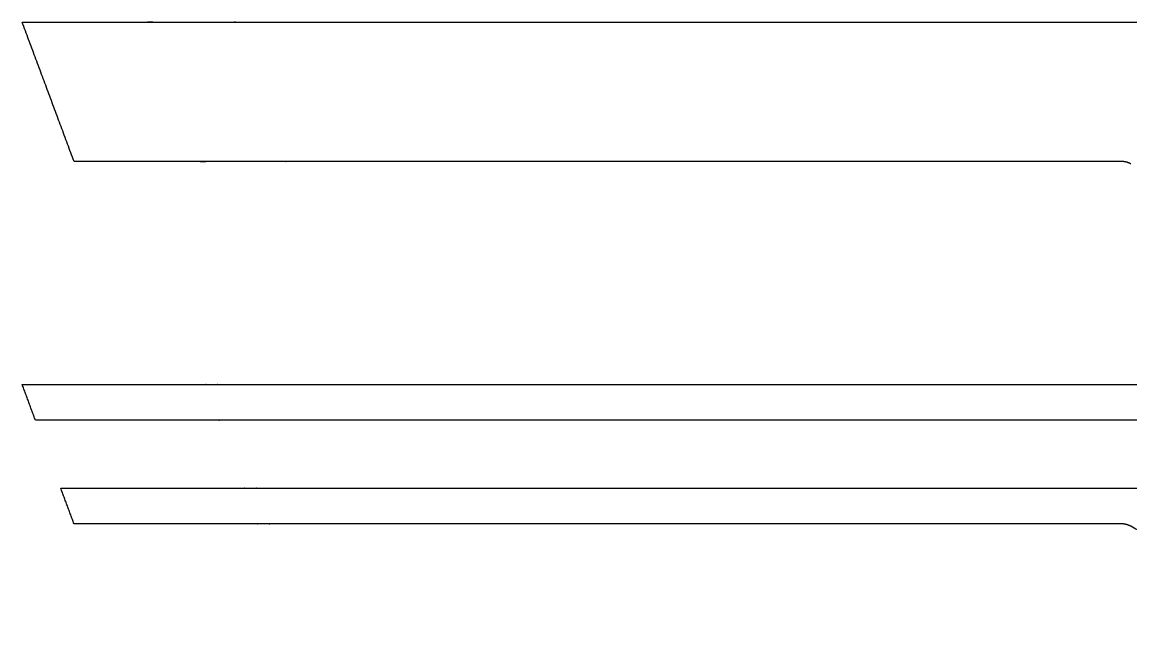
# Model space of a CAD drawing. Header units: inches. Extents: x -37.5 to 58.1, y -26.7 to 54.4.
# Drawn here: x -35.59 to -29.15, y 24.06 to 27.66 of the extents above; entities that cross this region are included whole.
import ezdxf

# ---------------------------------------------------------------- set-up
doc = ezdxf.new("R2010")
doc.units = ezdxf.units.IN
doc.header["$MEASUREMENT"] = 0
doc.layers.add('cut clear acryl', color=1, linetype='Continuous', true_color=0xfb0007)

msp = doc.modelspace()

# ---------------------------------------------------------------- linework, layer by layer
at = {"layer": 'cut clear acryl'}
for points in [[(-35.2847, 26.8555), (-35.4352, 27.2602), (-35.5858, 27.6648)], [(-35.5085, 25.3517), (-35.5471, 25.4555), (-35.5858, 25.5593)], [(-35.2847, 24.7501), (-35.3233, 24.8539), (-35.3619, 24.9577)], [(-27.891, 24.0588), (-28.5209, 24.3974), (-29.1508, 24.736)]]:
    msp.add_open_spline(points, degree=2, dxfattribs=at)
for points, knots in [([(-35.5858, 27.6648), (-35.2428, 27.6648), (-34.8999, 27.6648), (-31.6183, 27.6648), (-28.3366, 27.6648)], [20726.357537, 20726.357537, 20726.357537, 20743.779333, 20743.779333, 24175.971112, 24175.971112, 24175.971112]), ([(-29.2067, 26.8555), (-31.9027, 26.8555), (-34.5988, 26.8555), (-34.9417, 26.8555), (-35.2847, 26.8555)], [17260.077872, 17260.077872, 17260.077872, 20687.003999, 20687.003999, 20704.425795, 20704.425795, 20704.425795]), ([(-35.5858, 25.5593), (-35.0558, 25.5593), (-34.5258, 25.5593), (-34.485, 25.5593), (-34.4443, 25.5593), (-33.8452, 25.5593), (-33.2462, 25.5593), (-30.7914, 25.5593), (-28.3366, 25.5593)], [8289.472811, 8289.472811, 8289.472811, 8843.288176, 8843.288176, 8885.886033, 8885.886033, 9511.894174, 9511.894174, 12077.061964, 12077.061964, 12077.061964]), ([(-34.367, 25.3517), (-34.4078, 25.3517), (-34.4486, 25.3517), (-34.9785, 25.3517), (-35.5085, 25.3517)], [8254.847964, 8254.847964, 8254.847964, 8256.919098, 8256.919098, 8283.845933, 8283.845933, 8283.845933]), ([(-27.8744, 25.3517), (-30.5217, 25.3517), (-33.1689, 25.3517), (-33.768, 25.3517), (-34.367, 25.3517)], [8089.912559, 8089.912559, 8089.912559, 8224.411073, 8224.411073, 8254.847964, 8254.847964, 8254.847964]), ([(-35.3619, 24.9577), (-34.8319, 24.9577), (-34.302, 24.9577), (-34.2612, 24.9577), (-34.2204, 24.9577), (-33.6214, 24.9577), (-33.0223, 24.9577), (-30.8823, 24.9577), (-28.7423, 24.9577)], [15670.761233, 15670.761233, 15670.761233, 16287.471276, 16287.471276, 16334.906807, 16334.906807, 17032.008283, 17032.008283, 19522.195347, 19522.195347, 19522.195347]), ([(-29.2067, 24.7501), (-31.0759, 24.7501), (-32.945, 24.7501), (-33.5441, 24.7501), (-34.1432, 24.7501), (-34.1839, 24.7501), (-34.2247, 24.7501), (-34.7547, 24.7501), (-35.2847, 24.7501)], [15510.755011, 15510.755011, 15510.755011, 15605.70808, 15605.70808, 15636.140575, 15636.140575, 15638.211409, 15638.211409, 15665.134355, 15665.134355, 15665.134355])]:
    msp.add_open_spline(points, degree=2, knots=knots, dxfattribs=at)
for points, weights in [([(-29.1508, 26.8414), (-29.177, 26.8555), (-29.2067, 26.8555)], [1, 0.969742667534, 1]), ([(-29.1508, 24.736), (-29.177, 24.7501), (-29.2067, 24.7501)], [1, 0.969742667535, 1])]:
    msp.add_rational_spline(points, weights, degree=2, dxfattribs=at)

doc.saveas('drawing.dxf')
